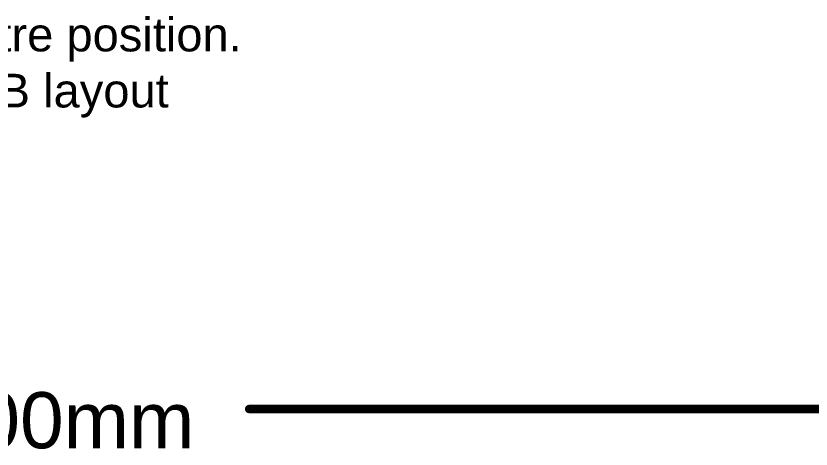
# Model space of a CAD drawing. Header units: inches. Extents: x -3 to 195, y 0 to 199.
# Drawn here: x 1.681 to 3.097, y 5.016 to 5.788 of the extents above; entities that cross this region are included whole.
import ezdxf

# ---------------------------------------------------------------- set-up
doc = ezdxf.new("R2010")
doc.units = ezdxf.units.IN
doc.header["$MEASUREMENT"] = 0
doc.layers.add('Dimensions', color=6, linetype='Continuous')
doc.layers.add('Drill Drawing', color=1, linetype='Continuous')
doc.styles.add('Arial', font='', dxfattribs={"height": 0.2})
doc.styles.get('Arial').set_extended_font_data('Arial')

msp = doc.modelspace()

# ---------------------------------------------------------------- linework, layer by layer
at = {"layer": 'Dimensions'}
msp.add_lwpolyline([(2.0965, 5.0878, 0.015, 0.015, 0), (3.5433, 5.0878, 0.015, 0.015, 0)], format="xyseb", dxfattribs=at)
msp.add_lwpolyline([(2.0928, 5.0878, 0.0075, 0.0075, 1), (2.1003, 5.0878, 0.0075, 0.0075, 1)], format="xyseb", close=True, dxfattribs=at)

# ---------------------------------------------------------------- texts
at = {"layer": 'Dimensions', "style": 'Arial'}
msp.add_text('90.00mm', height=0.1, dxfattribs=at).set_placement((1.4168, 5.0178))
at = {"layer": 'Drill Drawing', "style": 'Arial'}
for s, p in [('= Calculated from tool start centre position to tool end centre position.', (-0.4952, 5.725)), (' = Routed Path Length + Tool Size = Slot length as defined in the PCB layout', (-0.905, 5.6251))]:
    msp.add_text(s, height=0.06, dxfattribs=at).set_placement(p)

doc.saveas('drawing.dxf')
